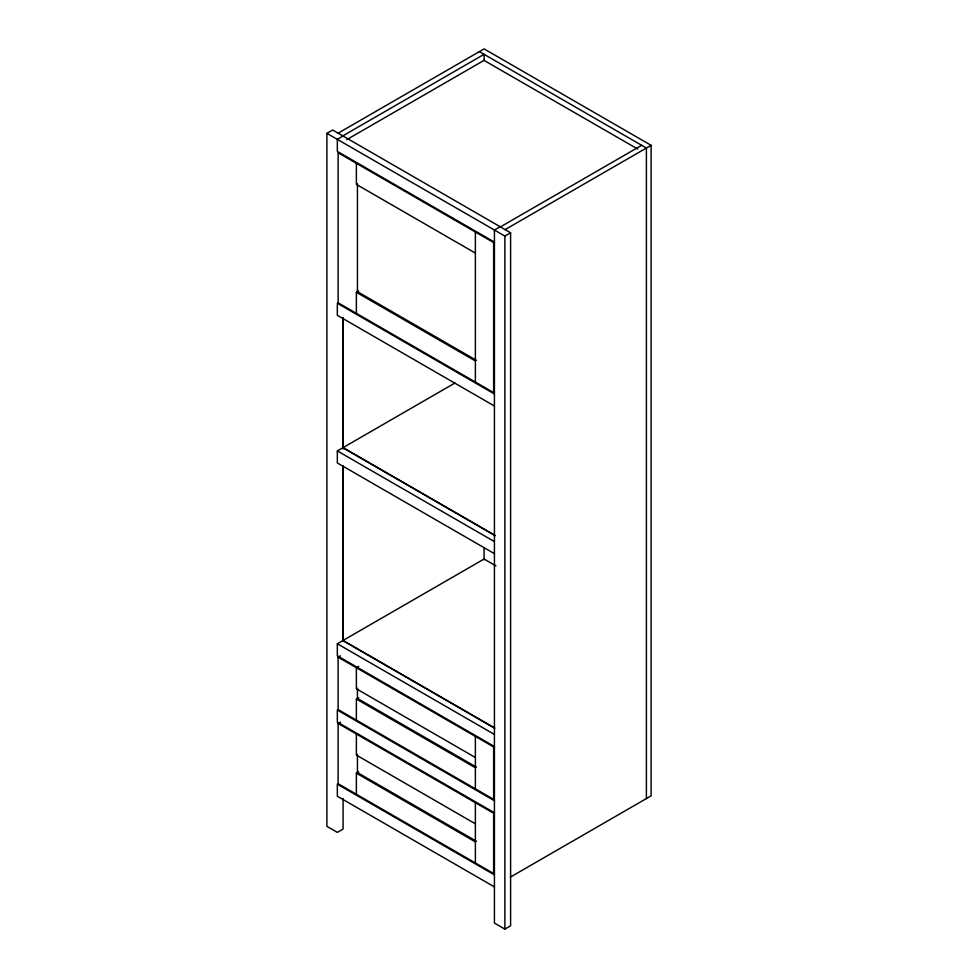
<?xml version="1.0" encoding="UTF-8"?>
<svg xmlns="http://www.w3.org/2000/svg" width="978" height="978" viewBox="0 0 978 978"><rect width="100%" height="100%" fill="white"/><g stroke="black" fill="none" stroke-linecap="round" stroke-linejoin="round"><path stroke-width="1.47" d="M343.082 798.537L343.082 829.063L337.337 832.376L326.896 826.349L326.896 133.326L332.642 130.013L510.602 232.764L510.602 925.787L504.868 929.1L494.428 923.073L494.428 230.05L500.174 226.737M338.119 133.179L484.098 48.9L651.103 145.319L651.103 795.86L510.406 877.083M342.813 135.893L484.098 54.328L484.098 60.428L637.766 149.072M343.082 136.04L337.337 139.353L337.337 151.407L494.428 242.104M346.774 139.634L484.098 60.355M356.383 313.363L356.383 292.275L358.681 290.943M500.43 226.884L641.702 145.319M505.125 229.598L651.103 145.319M326.896 133.326L504.868 236.077L510.602 232.764M494.428 553.658L337.337 462.961L337.337 450.919L455.051 382.96M494.428 746.507L337.337 655.81L337.337 643.756L484.098 559.025L495.919 565.846M338.119 657.167L493.645 746.96L493.645 799.381L338.119 709.588L338.119 657.167L340.417 655.835M358.681 666.385L356.383 667.705L356.383 688.805L475.381 757.498M356.383 720.138L356.383 699.05L358.681 697.717M338.119 723.451L493.645 813.244L493.645 873.513L338.119 783.72L338.119 723.451L340.417 722.131M356.383 794.258L356.383 773.17L358.681 771.85M479.391 51.614L646.397 148.033L646.397 798.574M475.381 253.094L356.383 184.402L356.383 163.314M476.42 360.369L357.435 291.664L357.435 183.803M356.383 292.275L475.381 360.968M494.428 393.963L337.337 303.266L337.337 315.319L494.428 406.017M343.082 447.594L494.892 535.247M342.813 447.753L495.174 535.712M337.337 450.919L494.428 541.604M343.082 640.443L494.892 728.084M342.813 640.59L493.866 727.791M337.337 643.756L494.428 734.454M476.42 767.143L357.435 698.439L357.435 688.194M356.383 699.05L475.381 767.742M494.428 800.737L337.337 710.04L337.337 722.094L494.428 812.791M475.381 823.794L356.383 755.089L356.383 734.001M476.42 841.263L357.435 772.571L357.435 754.49M356.383 773.17L475.381 841.875M494.428 874.858L337.337 784.173L337.337 796.226L494.428 886.912M504.868 236.077L504.868 929.1M484.098 547.57L484.098 559.795M475.381 232.006L475.381 382.068M475.381 736.41L475.381 788.843M475.381 802.693L475.381 862.963M343.082 317.691L343.082 448.963M343.082 465.76L343.082 641.311M342.813 317.618L342.813 447.411M342.813 465.736L342.813 641.36M493.645 242.556L338.119 152.764L338.119 302.813L493.645 392.606L493.645 242.556"/></g></svg>
